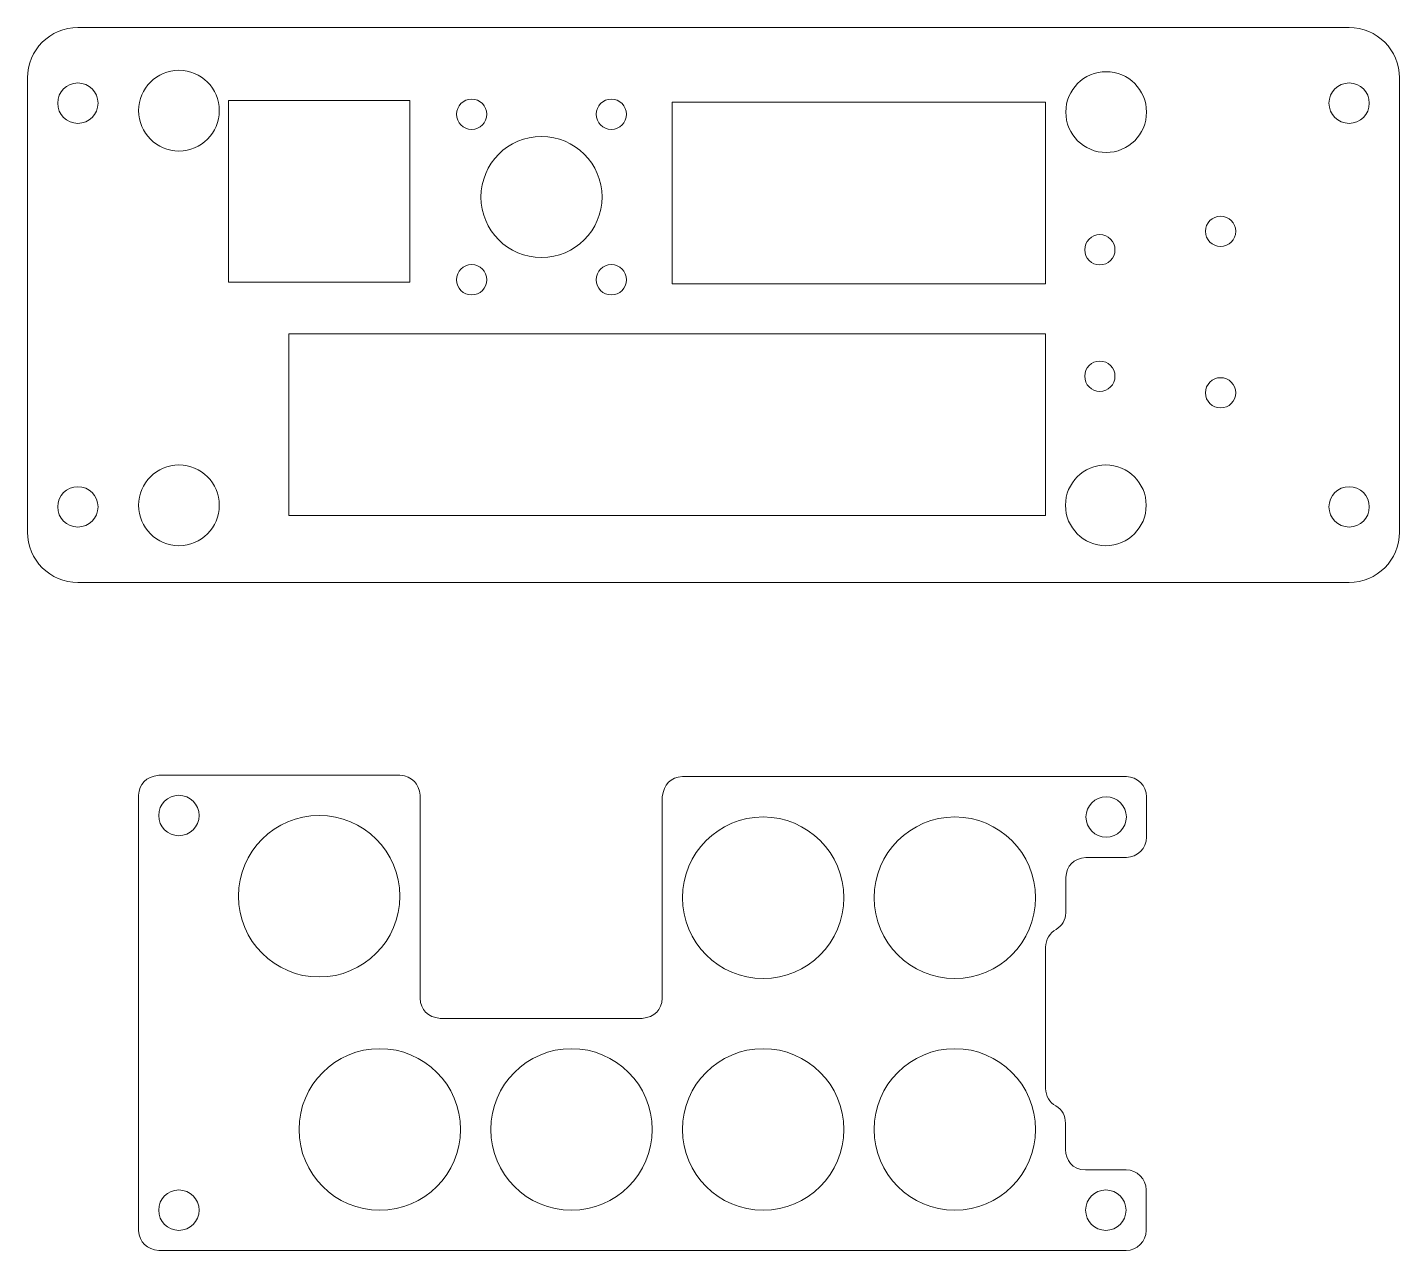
# Model space of a CAD drawing. Header units: millimetres. Extents: x -122 to 123, y -125 to 179.
# Drawn here: x -63.6 to 72.4, y -125.1 to -3.9 of the extents above; entities that cross this region are included whole.
import ezdxf

# ---------------------------------------------------------------- set-up
doc = ezdxf.new("R2010")
doc.units = ezdxf.units.MM
doc.header["$MEASUREMENT"] = 0
doc.layers.add('Cut', color=7, linetype='Continuous')

msp = doc.modelspace()

# ---------------------------------------------------------------- linework, layer by layer
at = {"layer": 'Cut', "color": 250, "lineweight": 9}
for points in [[(0.3487, -29.3082), (37.3487, -29.3082), (37.3487, -11.3082), (0.3487, -11.3082), (0.3487, -29.3082)], [(-37.6513, -52.266), (37.3487, -52.266), (37.3487, -34.266), (-37.6513, -34.266), (-37.6513, -52.266)]]:
    msp.add_lwpolyline(points, close=True, dxfattribs=at)
for centre, major_axis in [((-48.5561, -12.161), (0, 4)), ((43.3487, -12.3082), (0, 4)), ((-19.5436, -12.5169), (0, 1.5)), ((-5.6971, -12.5169), (0, 1.5)), ((54.692, -24.1192), (0, 1.5)), ((42.723, -25.9497), (0, 1.5)), ((-19.5436, -28.9204), (0, 1.5)), ((-5.6971, -28.9204), (0, 1.5)), ((42.723, -38.4734), (0, 1.5)), ((54.692, -40.1192), (0, 1.5)), ((-48.5561, -51.266), (0, 4)), ((43.3171, -51.266), (0, 4)), ((-48.5561, -81.9984), (0, 2)), ((43.3487, -82.1456), (0, 2)), ((-34.6554, -89.9984), (0, 8)), ((9.3487, -90.1456), (0, 8)), ((28.3487, -90.1456), (0, 8)), ((-28.6513, -113.1034), (0, 8)), ((-9.6513, -113.1034), (0, 8)), ((9.3487, -113.1034), (0, 8)), ((28.3487, -113.1034), (0, 8)), ((-48.5561, -121.1034), (0, 2)), ((43.3171, -121.1034), (0, 2))]:
    msp.add_ellipse(centre, major_axis=major_axis, ratio=1, dxfattribs=at)
for points, knots in [([(-58.5705, -3.9192), (-58.5705, -3.9192), (67.4295, -3.9192), (67.4295, -3.9192), (67.4295, -3.9192), (70.1795, -3.9192), (72.4295, -6.1692), (72.4295, -8.9193), (72.4295, -8.9193), (72.4295, -8.9193), (72.4295, -53.9192), (72.4295, -53.9192), (72.4295, -53.9192), (72.4295, -56.6692), (70.1795, -58.9192), (67.4295, -58.9192), (67.4295, -58.9192), (67.4295, -58.9192), (-58.5705, -58.9192), (-58.5705, -58.9192), (-58.5705, -58.9192), (-61.3205, -58.9192), (-63.5705, -56.6692), (-63.5705, -53.9192), (-63.5705, -53.9192), (-63.5705, -53.9192), (-63.5705, -8.9193), (-63.5705, -8.9193), (-63.5705, -8.9193), (-63.5705, -6.1692), (-61.3205, -3.9192), (-58.5705, -3.9192)], [0, 0, 0, 0, 0.11111111, 0.11111111, 0.11111111, 0.11111111, 0.22222222, 0.22222222, 0.22222222, 0.22222222, 0.33333333, 0.33333333, 0.33333333, 0.33333333, 0.44444444, 0.44444444, 0.44444444, 0.44444444, 0.55555556, 0.55555556, 0.55555556, 0.55555556, 0.66666667, 0.66666667, 0.66666667, 0.66666667, 0.77777778, 0.77777778, 0.77777778, 0.77777778, 1, 1, 1, 1]), ([(-56.5705, -11.4189), (-56.5705, -10.3149), (-57.4664, -9.4193), (-58.5706, -9.4193), (-58.5706, -9.4193), (-59.6747, -9.4191), (-60.5705, -10.3149), (-60.5705, -11.4192), (-60.5705, -11.4192), (-60.5701, -12.5234), (-59.6749, -13.4192), (-58.5706, -13.4192), (-58.5706, -13.4192), (-57.4658, -13.4189), (-56.5709, -12.5236), (-56.5705, -11.4189)], [0, 0, 0, 0, 0.2, 0.2, 0.2, 0.2, 0.4, 0.4, 0.4, 0.4, 0.6, 0.6, 0.6, 0.6, 1, 1, 1, 1]), ([(67.4294, -9.4192), (66.3253, -9.4192), (65.4295, -10.3151), (65.4295, -11.4193), (65.4295, -11.4193), (65.4295, -12.5234), (66.3252, -13.4192), (67.4295, -13.4192), (67.4295, -13.4192), (68.5339, -13.4187), (69.4295, -12.5236), (69.4295, -11.4193), (69.4295, -11.4193), (69.4294, -10.3144), (68.5339, -9.4197), (67.4294, -9.4192)], [0, 0, 0, 0, 0.2, 0.2, 0.2, 0.2, 0.4, 0.4, 0.4, 0.4, 0.6, 0.6, 0.6, 0.6, 1, 1, 1, 1]), ([(-43.6554, -11.161), (-43.6554, -11.161), (-25.6554, -11.161), (-25.6554, -11.161), (-25.6554, -11.161), (-25.6554, -11.161), (-25.6554, -29.161), (-25.6554, -29.161), (-25.6554, -29.161), (-25.6554, -29.161), (-43.6554, -29.161), (-43.6554, -29.161), (-43.6554, -29.161), (-43.6554, -29.161), (-43.6554, -11.161), (-43.6554, -11.161)], [0, 0, 0, 0, 0.2, 0.2, 0.2, 0.2, 0.4, 0.4, 0.4, 0.4, 0.6, 0.6, 0.6, 0.6, 1, 1, 1, 1]), ([(-6.6203, -20.7177), (-6.6203, -17.4056), (-9.3079, -14.7187), (-12.6207, -14.7187), (-12.6207, -14.7187), (-15.9329, -14.7183), (-18.6204, -17.4056), (-18.6204, -20.7185), (-18.6204, -20.7185), (-18.6191, -24.0312), (-15.9336, -26.7186), (-12.6207, -26.7186), (-12.6207, -26.7186), (-9.3061, -26.7177), (-6.6216, -24.0316), (-6.6203, -20.7177)], [0, 0, 0, 0, 0.2, 0.2, 0.2, 0.2, 0.4, 0.4, 0.4, 0.4, 0.6, 0.6, 0.6, 0.6, 1, 1, 1, 1]), ([(-56.5705, -51.4189), (-56.5705, -50.3149), (-57.4664, -49.4193), (-58.5706, -49.4193), (-58.5706, -49.4193), (-59.6747, -49.4191), (-60.5705, -50.3149), (-60.5705, -51.4192), (-60.5705, -51.4192), (-60.5701, -52.5234), (-59.6749, -53.4192), (-58.5706, -53.4192), (-58.5706, -53.4192), (-57.4658, -53.4189), (-56.5709, -52.5236), (-56.5705, -51.4189)], [0, 0, 0, 0, 0.2, 0.2, 0.2, 0.2, 0.4, 0.4, 0.4, 0.4, 0.6, 0.6, 0.6, 0.6, 1, 1, 1, 1]), ([(69.4295, -51.4189), (69.4295, -50.3149), (68.5336, -49.4193), (67.4294, -49.4193), (67.4294, -49.4193), (66.3253, -49.4191), (65.4295, -50.3149), (65.4295, -51.4192), (65.4295, -51.4192), (65.4299, -52.5234), (66.3251, -53.4192), (67.4294, -53.4192), (67.4294, -53.4192), (68.5342, -53.4189), (69.4291, -52.5236), (69.4295, -51.4189)], [0, 0, 0, 0, 0.2, 0.2, 0.2, 0.2, 0.4, 0.4, 0.4, 0.4, 0.6, 0.6, 0.6, 0.6, 1, 1, 1, 1]), ([(1.3485, -78.1456), (1.3485, -78.1456), (18.3486, -78.1456), (18.3486, -78.1456), (18.3486, -78.1456), (18.3486, -78.1456), (38.9644, -78.1456), (38.9644, -78.1456), (38.9644, -78.1456), (38.9644, -78.1456), (39.3487, -78.1456), (39.3487, -78.1456), (39.3487, -78.1456), (39.3487, -78.1456), (45.3487, -78.1456), (45.3487, -78.1456), (45.3487, -78.1456), (46.4488, -78.1456), (47.3487, -79.0456), (47.3487, -80.1456), (47.3487, -80.1456), (47.3487, -80.1456), (47.3487, -84.1456), (47.3487, -84.1456), (47.3487, -84.1456), (47.3487, -85.2455), (46.4487, -86.1456), (45.3487, -86.1456), (45.3487, -86.1456), (45.3487, -86.1456), (41.3487, -86.1456), (41.3487, -86.1456), (41.3487, -86.1456), (40.0834, -86.287), (39.4254, -86.9612), (39.3487, -88.1456), (39.3487, -88.1456), (39.3487, -88.1456), (39.3487, -91.6394), (39.3487, -91.6394), (39.3487, -91.6394), (39.3203, -92.3739), (38.9826, -92.9134), (38.3955, -93.2952), (38.3955, -93.2952), (37.7745, -93.6356), (37.3511, -94.2962), (37.3511, -95.0506), (37.3511, -95.0506), (37.3511, -95.0506), (37.3511, -109.0506), (37.3511, -109.0506), (37.3511, -109.0506), (37.3511, -109.7852), (37.7525, -110.4305), (38.3467, -110.7781), (38.3467, -110.7781), (39.0204, -111.1471), (39.3047, -111.741), (39.3171, -112.4921), (39.3171, -112.4921), (39.3171, -112.4921), (39.3171, -115.1034), (39.3171, -115.1034), (39.3171, -115.1034), (39.3429, -116.0905), (39.9545, -117.1034), (41.3171, -117.1034), (41.3171, -117.1034), (41.3171, -117.1034), (45.3171, -117.1034), (45.3171, -117.1034), (45.3171, -117.1034), (46.4172, -117.1034), (47.3171, -118.0035), (47.3171, -119.1034), (47.3171, -119.1034), (47.3171, -119.1034), (47.3171, -123.1034), (47.3171, -123.1034), (47.3171, -123.1034), (47.3171, -124.2034), (46.4172, -125.1034), (45.3171, -125.1034), (45.3171, -125.1034), (45.3171, -125.1034), (39.3171, -125.1034), (39.3171, -125.1034), (39.3171, -125.1034), (39.3171, -125.1034), (39.141, -125.1034), (39.141, -125.1034), (39.141, -125.1034), (39.141, -125.1034), (19.8172, -125.1034), (19.8172, -125.1034), (19.8172, -125.1034), (19.8172, -125.1034), (0.3172, -125.1034), (0.3172, -125.1034), (0.3172, -125.1034), (0.3172, -125.1034), (-19.1829, -125.1034), (-19.1829, -125.1034), (-19.1829, -125.1034), (-19.1829, -125.1034), (-22.6554, -125.1034), (-22.6554, -125.1034), (-22.6554, -125.1034), (-22.6554, -125.1034), (-50.5562, -125.1034), (-50.5562, -125.1034), (-50.5562, -125.1034), (-51.7489, -124.9785), (-52.4329, -124.3276), (-52.5561, -123.1034), (-52.5561, -123.1034), (-52.5561, -123.1034), (-52.5561, -79.9984), (-52.5561, -79.9984), (-52.5561, -79.9984), (-52.4581, -78.877), (-51.8298, -78.1796), (-50.5562, -77.9984), (-50.5562, -77.9984), (-50.5562, -77.9984), (-26.6555, -77.9984), (-26.6555, -77.9984), (-26.6555, -77.9984), (-25.3965, -78.1481), (-24.7412, -78.8246), (-24.6554, -79.9984), (-24.6554, -79.9984), (-24.6554, -79.9984), (-24.6554, -100.1034), (-24.6554, -100.1034), (-24.6554, -100.1034), (-24.5963, -101.3035), (-23.9147, -101.9568), (-22.6555, -102.1034), (-22.6555, -102.1034), (-22.6555, -102.1034), (-2.6515, -102.1034), (-2.6515, -102.1034), (-2.6515, -102.1034), (-1.3976, -101.9541), (-0.7039, -101.3111), (-0.6514, -100.1034), (-0.6514, -100.1034), (-0.6514, -100.1034), (-0.6514, -80.1456), (-0.6514, -80.1456), (-0.6514, -80.1456), (-0.479, -78.9101), (0.167, -78.2197), (1.3485, -78.1456)], [0, 0, 0, 0, 0.025, 0.025, 0.025, 0.025, 0.05, 0.05, 0.05, 0.05, 0.075, 0.075, 0.075, 0.075, 0.1, 0.1, 0.1, 0.1, 0.125, 0.125, 0.125, 0.125, 0.15, 0.15, 0.15, 0.15, 0.175, 0.175, 0.175, 0.175, 0.2, 0.2, 0.2, 0.2, 0.225, 0.225, 0.225, 0.225, 0.25, 0.25, 0.25, 0.25, 0.275, 0.275, 0.275, 0.275, 0.3, 0.3, 0.3, 0.3, 0.325, 0.325, 0.325, 0.325, 0.35, 0.35, 0.35, 0.35, 0.375, 0.375, 0.375, 0.375, 0.4, 0.4, 0.4, 0.4, 0.425, 0.425, 0.425, 0.425, 0.45, 0.45, 0.45, 0.45, 0.475, 0.475, 0.475, 0.475, 0.5, 0.5, 0.5, 0.5, 0.525, 0.525, 0.525, 0.525, 0.55, 0.55, 0.55, 0.55, 0.575, 0.575, 0.575, 0.575, 0.6, 0.6, 0.6, 0.6, 0.625, 0.625, 0.625, 0.625, 0.65, 0.65, 0.65, 0.65, 0.675, 0.675, 0.675, 0.675, 0.7, 0.7, 0.7, 0.7, 0.725, 0.725, 0.725, 0.725, 0.75, 0.75, 0.75, 0.75, 0.775, 0.775, 0.775, 0.775, 0.8, 0.8, 0.8, 0.8, 0.825, 0.825, 0.825, 0.825, 0.85, 0.85, 0.85, 0.85, 0.875, 0.875, 0.875, 0.875, 0.9, 0.9, 0.9, 0.9, 0.925, 0.925, 0.925, 0.925, 0.95, 0.95, 0.95, 0.95, 1, 1, 1, 1])]:
    msp.add_open_spline(points, degree=3, knots=knots, dxfattribs=at)

doc.saveas('drawing.dxf')
